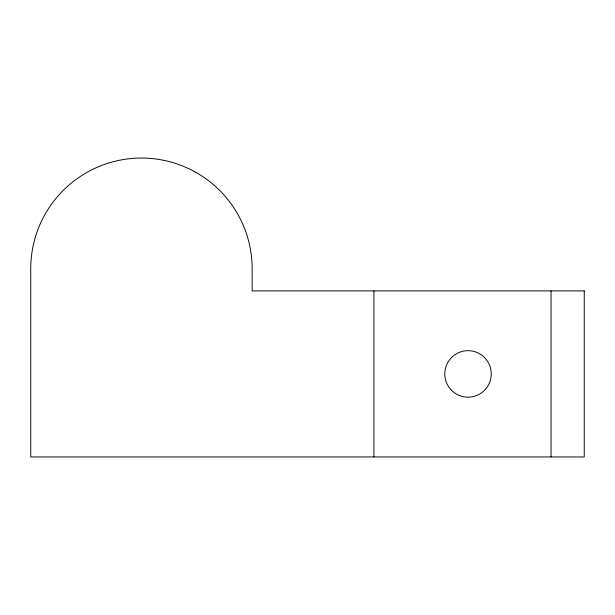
<?xml version="1.0" encoding="UTF-8"?>
<svg xmlns="http://www.w3.org/2000/svg" width="615" height="615" viewBox="0 0 615 615"><rect width="100%" height="100%" fill="white"/><g stroke="black" fill="none" stroke-linecap="round" stroke-linejoin="round"><path stroke-width="0.92" d="M551.04 290.895L551.04 456.945M373.92 290.895L373.92 456.945M584.25 290.895L252.15 290.895L252.15 268.755A110.7 110.7 0 0 0 141.45 158.055A110.7 110.7 0 0 0 30.75 268.755L30.75 456.945L584.25 456.945L584.25 290.895M451.579 390.356A23.247 23.247 0 0 0 490.47 379.939A23.247 23.247 0 0 0 461.996 351.465A23.247 23.247 0 0 0 451.579 390.356"/></g></svg>
